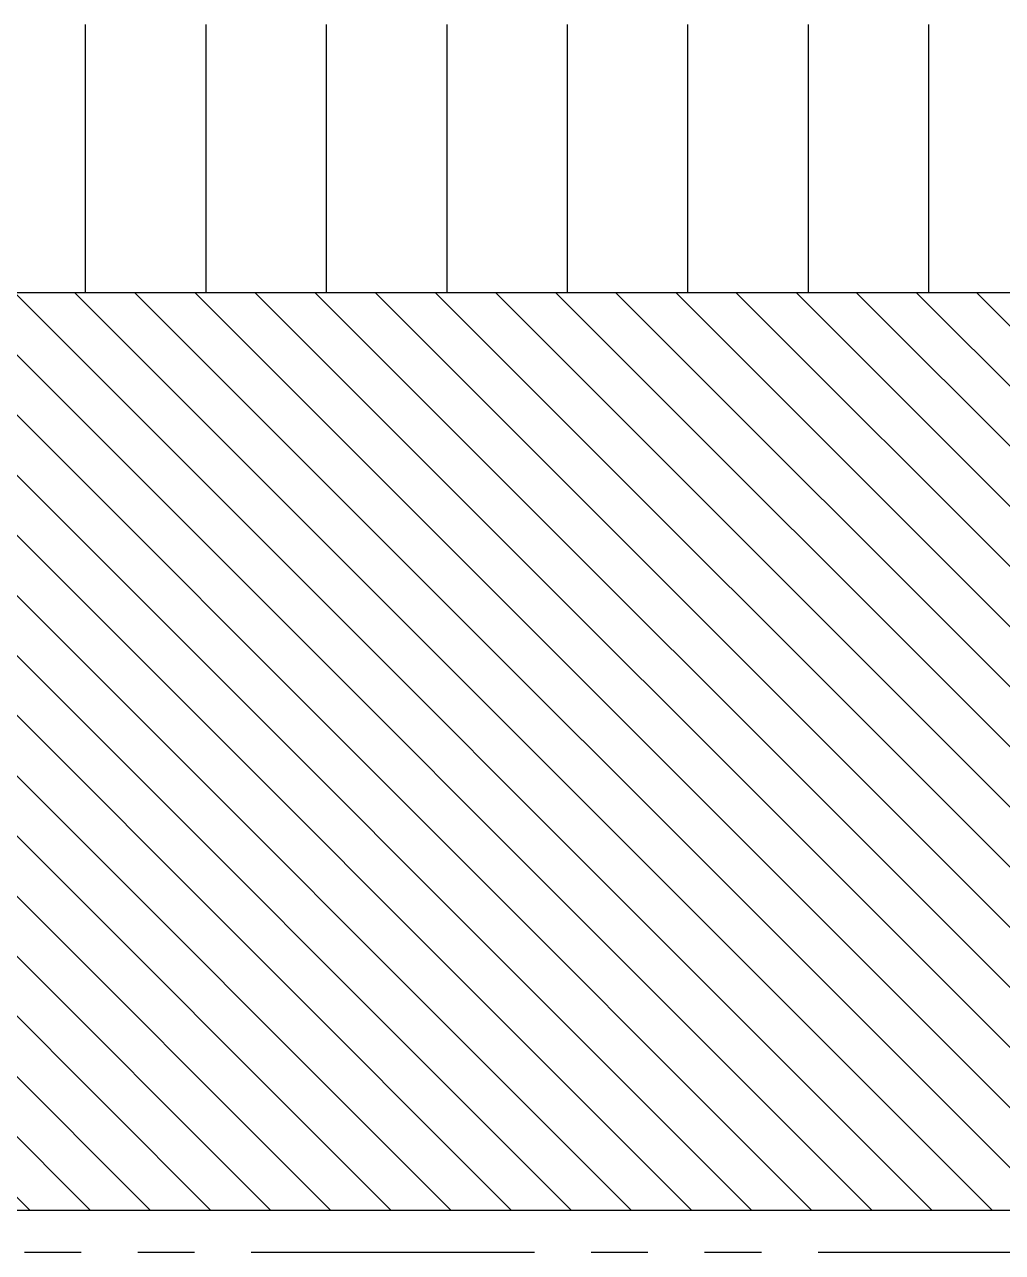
# Model space of a CAD drawing. Header units: inches. Extents: x 263 to 4163, y -1459 to 701.
# Drawn here: x 2213 to 3075, y -1459 to -376 of the extents above; entities that cross this region are included whole.
import ezdxf

# ---------------------------------------------------------------- set-up
doc = ezdxf.new("R2010")
doc.units = ezdxf.units.IN
doc.header["$MEASUREMENT"] = 0
doc.linetypes.add('PHANTOM', pattern=[2.5, 1.25, -0.25, 0.25, -0.25, 0.25, -0.25])
for name, color, linetype in [('Arch_Site_ExBldg', 251, 'CONTINUOUS'), ('Arch_Site_ExParking_Stalls', 4, 'CONTINUOUS'), ('Arch_Site_Propline', 164, 'PHANTOM')]:
    doc.layers.add(name, color=color, linetype=linetype)

msp = doc.modelspace()

# ---------------------------------------------------------------- hatches: boundary and pattern name
at = {"layer": 'Arch_Site_ExBldg'}
h = msp.add_hatch(dxfattribs=at)
h.set_pattern_fill('LINE', color=256, scale=300, angle=135, style=0)
h.paths.add_polyline_path([(286.5, -701.9), (286.5, -1421.9), (3233.2, -1421.9), (3233.2, -1138.4), (3095.4, -1138.4), (3095.4, -1076.4), (3146.4, -1076.4), (3146.4, -958.4), (3095.4, -958.4), (3095.4, -896.4), (3233.2, -896.4), (3233.2, -612.9), (2148.9, -612.9), (2148.9, -701.9)])
h.paths.add_polyline_path([(1619.6, -1077), (1998.3, -1077), (1998.3, -1039.4), (1619.6, -1039.4)], flags=24)

# ---------------------------------------------------------------- linework, layer by layer
msp.add_lwpolyline([(3146.4, -1076.4), (3146.4, -958.4), (3095.4, -958.4), (3095.4, -896.4), (3233.2, -896.4), (3233.2, -612.9), (2148.9, -612.9), (2148.9, -701.9), (286.5, -701.9), (286.5, -1421.9), (3233.2, -1421.9), (3233.2, -1138.4), (3095.4, -1138.4), (3095.4, -1076.4)], close=True, dxfattribs=at)
at = {"layer": 'Arch_Site_ExParking_Stalls'}
for p, q in [((2266.2, -376.4), (2266.2, -612.6)), ((2372.5, -376.4), (2372.5, -612.6)), ((2478.7, -376.4), (2478.7, -612.6)), ((2585, -376.4), (2585, -612.6)), ((2691.2, -376.4), (2691.2, -612.6)), ((2797.5, -376.4), (2797.5, -612.6)), ((2903.7, -376.4), (2903.7, -612.6)), ((3010, -376.4), (3010, -612.6))]:
    msp.add_line(p, q, dxfattribs=at)
at = {"layer": 'Arch_Site_Propline', "ltscale": 200}
msp.add_line((4162.5, -1459.3), (262.5, -1459.3), dxfattribs=at)

doc.saveas('drawing.dxf')
